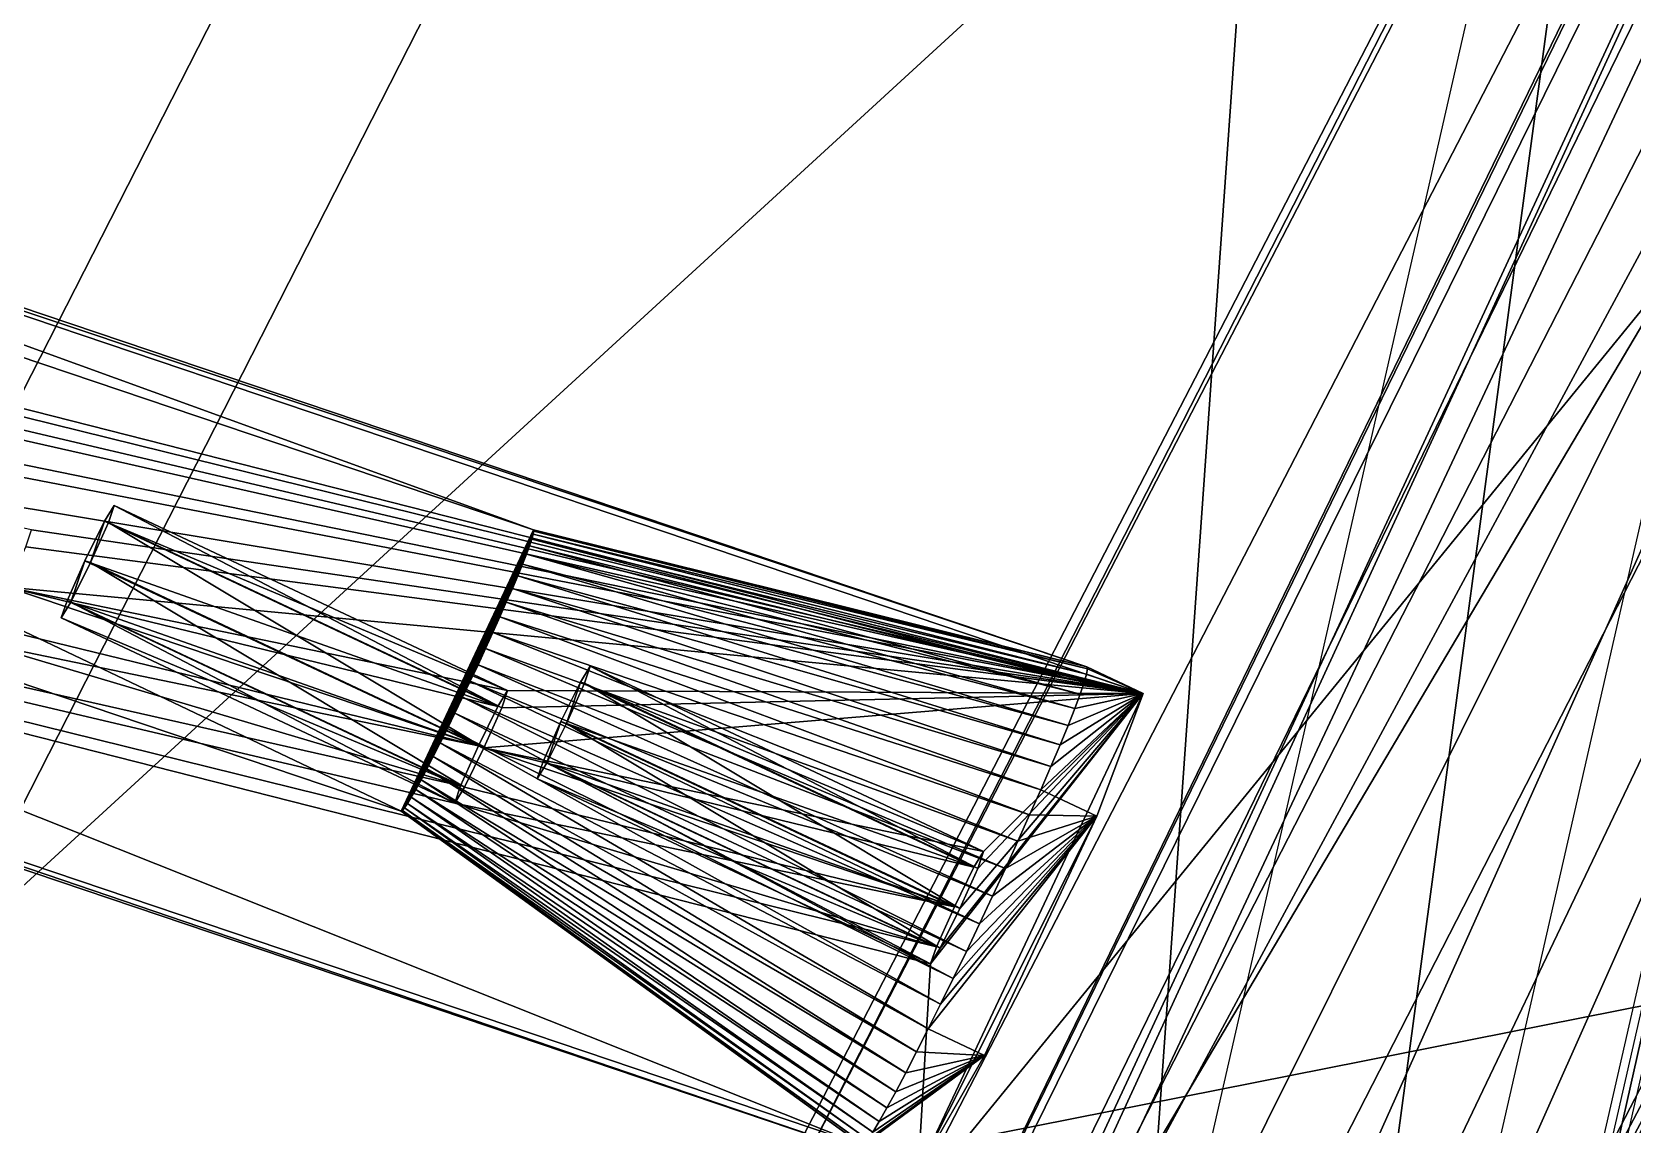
# Model space of a CAD drawing. Header units: millimetres. Extents: x -228 to 228, y -204 to 237.
# Drawn here: x -165.12 to -139.37, y 35.31 to 52.88 of the extents above; entities that cross this region are included whole.
import ezdxf

# ---------------------------------------------------------------- set-up
doc = ezdxf.new("R2010")
doc.units = ezdxf.units.MM
doc.header["$LTSCALE"] = 127.314815
for name, color, linetype in [('1230', 7, 'CONTINUOUS'), ('1397', 7, 'CONTINUOUS'), ('1437', 7, 'CONTINUOUS'), ('15', 7, 'CONTINUOUS'), ('1781', 7, 'CONTINUOUS'), ('1785', 7, 'CONTINUOUS'), ('1786', 7, 'CONTINUOUS'), ('1788', 7, 'CONTINUOUS'), ('1791', 7, 'CONTINUOUS'), ('1792', 7, 'CONTINUOUS'), ('18', 7, 'CONTINUOUS'), ('25', 7, 'CONTINUOUS'), ('331', 7, 'CONTINUOUS'), ('360', 7, 'CONTINUOUS'), ('378', 7, 'CONTINUOUS'), ('436', 7, 'CONTINUOUS'), ('45', 7, 'CONTINUOUS'), ('52', 7, 'CONTINUOUS'), ('55', 7, 'CONTINUOUS'), ('6630', 7, 'CONTINUOUS'), ('6631', 7, 'CONTINUOUS'), ('6634', 7, 'CONTINUOUS'), ('6722', 7, 'CONTINUOUS'), ('6923', 7, 'CONTINUOUS'), ('6924', 7, 'CONTINUOUS'), ('6925', 7, 'CONTINUOUS'), ('6926', 7, 'CONTINUOUS'), ('6927', 7, 'CONTINUOUS'), ('6928', 7, 'CONTINUOUS'), ('6929', 7, 'CONTINUOUS'), ('6930', 7, 'CONTINUOUS'), ('6931', 7, 'CONTINUOUS'), ('6932', 7, 'CONTINUOUS'), ('6945', 7, 'CONTINUOUS'), ('6947', 7, 'CONTINUOUS'), ('6948', 7, 'CONTINUOUS'), ('6950', 7, 'CONTINUOUS')]:
    doc.layers.add(name, color=color, linetype=linetype)

msp = doc.modelspace()

# ---------------------------------------------------------------- linework, layer by layer
at = {"layer": '1230', "color": 5, "linetype": 'Continuous'}
for points in [[(-146.627, 19.996, 1026.722), (-121.292, 70.028, 1027.748), (-120.549, 69.599, 1026.788), (-146.627, 19.996, 1026.722)], [(-159.452, -12.478, 1025.142), (-146.627, 19.996, 1026.722), (-120.549, 69.599, 1026.788), (-159.452, -12.478, 1025.142)], [(-159.452, -12.478, 1025.142), (-120.549, 69.599, 1026.788), (-158.696, -12.728, 1024.603), (-159.452, -12.478, 1025.142)], [(-120.549, 69.599, 1026.788), (-119.461, 68.971, 1026.509), (-158.696, -12.728, 1024.603), (-120.549, 69.599, 1026.788)], [(-119.461, 68.971, 1026.509), (-144.801, 19.216, 1025.732), (-158.696, -12.728, 1024.603), (-119.461, 68.971, 1026.509)]]:
    msp.add_3dface(points, dxfattribs=at)
at = {"layer": '1397', "color": 5, "linetype": 'Continuous'}
for points in [[(-160.292, 12.33, 1028.608), (-129.787, 74.933, 1029.772), (-129.505, 74.77, 1029.13), (-160.292, 12.33, 1028.608)], [(-168.078, -8.29, 1027.757), (-160.292, 12.33, 1028.608), (-129.505, 74.77, 1029.13), (-168.078, -8.29, 1027.757)], [(-168.078, -8.29, 1027.757), (-129.505, 74.77, 1029.13), (-167.777, -8.367, 1027.135), (-168.078, -8.29, 1027.757)], [(-129.505, 74.77, 1029.13), (-128.922, 74.433, 1028.874), (-167.777, -8.367, 1027.135), (-129.505, 74.77, 1029.13)], [(-128.922, 74.433, 1028.874), (-159.38, 11.995, 1027.713), (-167.777, -8.367, 1027.135), (-128.922, 74.433, 1028.874)]]:
    msp.add_3dface(points, dxfattribs=at)
at = {"layer": '1437', "color": 5, "linetype": 'Continuous'}
for points in [[(-119.683, 69.099, 1030.304), (-144.763, 20.147, 1029.44), (-119.004, 68.707, 1029.783), (-119.683, 69.099, 1030.304)], [(-144.763, 20.147, 1029.44), (-118.196, 68.241, 1029.657), (-119.004, 68.707, 1029.783), (-144.763, 20.147, 1029.44)], [(-144.763, 20.147, 1029.44), (-143.28, 19.492, 1028.89), (-118.196, 68.241, 1029.657), (-144.763, 20.147, 1029.44)]]:
    msp.add_3dface(points, dxfattribs=at)
at = {"layer": '15', "color": 5, "linetype": 'Continuous'}
for points in [[(-153.046, 34.485, 1032.773), (-83.571, 48.25, 1037.893), (-131.588, 75.972, 1033.284), (-153.046, 34.485, 1032.773)], [(-93.212, 24.976, 1037.893), (-83.571, 48.25, 1037.893), (-153.046, 34.485, 1032.773), (-93.212, 24.976, 1037.893)]]:
    msp.add_3dface(points, dxfattribs=at)
at = {"layer": '1781', "color": 2, "linetype": 'Continuous'}
msp.add_3dface([(-126.333, 9.123, 5), (-140.998, 10.149, 5), (-130.602, 54.097, 5), (-126.333, 9.123, 5)], dxfattribs=at)
at = {"layer": '1785', "color": 2, "linetype": 'Continuous'}
for points in [[(-149.517, 0, 26), (-129.289, 62.262, 26), (-134.711, 64.871, 26), (-149.517, 0, 26)], [(-143.5, 0, 26), (-129.289, 62.262, 26), (-149.517, 0, 26), (-143.5, 0, 26)]]:
    msp.add_3dface(points, dxfattribs=at)
at = {"layer": '1786', "color": 2, "linetype": 'Continuous'}
for points in [[(-154.156, 0, 25.156), (-138.889, 66.886, 25.156), (-147.855, 0, 18.855), (-154.156, 0, 25.156)], [(-147.855, 0, 18.855), (-138.889, 66.886, 25.156), (-133.212, 64.152, 18.855), (-147.855, 0, 18.855)]]:
    msp.add_3dface(points, dxfattribs=at)
at = {"layer": '1788', "color": 2, "linetype": 'Continuous'}
for points in [[(-147.478, 0, 14.121), (-147.709, 0, 18.527), (-133.081, 64.089, 18.527), (-147.478, 0, 14.121)], [(-147.478, 0, 14.121), (-133.081, 64.089, 18.527), (-132.873, 63.988, 14.121), (-147.478, 0, 14.121)]]:
    msp.add_3dface(points, dxfattribs=at)
at = {"layer": '1791', "color": 2, "linetype": 'Continuous'}
for points in [[(-129.289, 62.262, 26), (-143.5, 0, 26), (-127.311, 61.31, 23.804), (-129.289, 62.262, 26)], [(-143.5, 0, 26), (-141.304, 0, 23.804), (-127.311, 61.31, 23.804), (-143.5, 0, 26)]]:
    msp.add_3dface(points, dxfattribs=at)
at = {"layer": '1792', "color": 2, "linetype": 'Continuous'}
for points in [[(-127.037, 61.178, 18), (-141, 0, 18), (-125.374, 60.377, 11.112), (-127.037, 61.178, 18)], [(-141, 0, 18), (-139.154, 0, 11.112), (-125.374, 60.377, 11.112), (-141, 0, 18)]]:
    msp.add_3dface(points, dxfattribs=at)
at = {"layer": '18', "color": 5, "linetype": 'Continuous'}
msp.add_3dface([(-131.412, 75.871, 1031.295), (-93.212, 24.976, 1035.889), (-152.865, 34.39, 1030.783), (-131.412, 75.871, 1031.295)], dxfattribs=at)
at = {"layer": '25', "color": 5, "linetype": 'Continuous'}
for points in [[(-153.046, 34.485, 1032.773), (-131.588, 75.972, 1033.284), (-152.865, 34.39, 1030.783), (-153.046, 34.485, 1032.773)], [(-131.588, 75.972, 1033.284), (-131.412, 75.871, 1031.295), (-152.865, 34.39, 1030.783), (-131.588, 75.972, 1033.284)]]:
    msp.add_3dface(points, dxfattribs=at)
at = {"layer": '331', "color": 5, "linetype": 'Continuous'}
for points in [[(-128.922, 74.433, 1028.874), (-126.476, 73.021, 1028.903), (-159.38, 11.995, 1027.713), (-128.922, 74.433, 1028.874)], [(-159.38, 11.995, 1027.713), (-126.476, 73.021, 1028.903), (-167.169, -8.569, 1026.864), (-159.38, 11.995, 1027.713)], [(-167.169, -8.569, 1026.864), (-126.476, 73.021, 1028.903), (-163.823, -10.296, 1026.662), (-167.169, -8.569, 1026.864)], [(-126.476, 73.021, 1028.903), (-124.565, 71.918, 1028.934), (-163.823, -10.296, 1026.662), (-126.476, 73.021, 1028.903)], [(-163.823, -10.296, 1026.662), (-124.565, 71.918, 1028.934), (-161.642, -11.401, 1026.38), (-163.823, -10.296, 1026.662)], [(-124.565, 71.918, 1028.934), (-122.24, 70.575, 1028.707), (-161.642, -11.401, 1026.38), (-124.565, 71.918, 1028.934)], [(-161.642, -11.401, 1026.38), (-122.24, 70.575, 1028.707), (-160.305, -12.063, 1025.877), (-161.642, -11.401, 1026.38)], [(-122.24, 70.575, 1028.707), (-121.292, 70.028, 1027.748), (-160.305, -12.063, 1025.877), (-122.24, 70.575, 1028.707)], [(-160.305, -12.063, 1025.877), (-121.292, 70.028, 1027.748), (-146.627, 19.996, 1026.722), (-160.305, -12.063, 1025.877)]]:
    msp.add_3dface(points, dxfattribs=at)
at = {"layer": '360', "color": 5, "linetype": 'Continuous'}
for points in [[(-147.435, 18.692, 1030.461), (-159.266, -12.211, 1028.73), (-120.796, 69.742, 1031.257), (-147.435, 18.692, 1030.461)], [(-120.796, 69.742, 1031.257), (-159.266, -12.211, 1028.73), (-120.194, 69.394, 1030.83), (-120.796, 69.742, 1031.257)], [(-159.266, -12.211, 1028.73), (-158.102, -12.583, 1028.011), (-120.194, 69.394, 1030.83), (-159.266, -12.211, 1028.73)], [(-120.194, 69.394, 1030.83), (-158.102, -12.583, 1028.011), (-144.763, 20.147, 1029.44), (-120.194, 69.394, 1030.83)], [(-119.683, 69.099, 1030.304), (-120.194, 69.394, 1030.83), (-144.763, 20.147, 1029.44), (-119.683, 69.099, 1030.304)]]:
    msp.add_3dface(points, dxfattribs=at)
at = {"layer": '378', "color": 5, "linetype": 'Continuous'}
for points in [[(-118.196, 68.241, 1029.657), (-143.28, 19.492, 1028.89), (-87.469, 50.5, 1032.484), (-118.196, 68.241, 1029.657)], [(-87.469, 50.5, 1032.484), (-143.28, 19.492, 1028.89), (-97.559, 26.141, 1032.484), (-87.469, 50.5, 1032.484)]]:
    msp.add_3dface(points, dxfattribs=at)
at = {"layer": '436', "color": 5, "linetype": 'Continuous'}
for points in [[(-121.502, 70.149, 1031.411), (-148.026, 18.961, 1030.543), (-121.14, 69.94, 1031.392), (-121.502, 70.149, 1031.411)], [(-148.026, 18.961, 1030.543), (-120.796, 69.742, 1031.257), (-121.14, 69.94, 1031.392), (-148.026, 18.961, 1030.543)], [(-148.026, 18.961, 1030.543), (-147.435, 18.692, 1030.461), (-120.796, 69.742, 1031.257), (-148.026, 18.961, 1030.543)]]:
    msp.add_3dface(points, dxfattribs=at)
at = {"layer": '45', "color": 5, "linetype": 'Continuous'}
msp.add_3dface([(-144.801, 19.216, 1025.732), (-119.461, 68.971, 1026.509), (-94.747, 25.387, 1029.672), (-144.801, 19.216, 1025.732)], dxfattribs=at)
at = {"layer": '52', "color": 5, "linetype": 'Continuous'}
for points in [[(-151.093, 33.866, 1029.97), (-129.849, 74.968, 1030.472), (-160.292, 12.33, 1028.608), (-151.093, 33.866, 1029.97)], [(-160.292, 12.33, 1028.608), (-129.849, 74.968, 1030.472), (-129.787, 74.933, 1029.772), (-160.292, 12.33, 1028.608)]]:
    msp.add_3dface(points, dxfattribs=at)
at = {"layer": '55', "color": 5, "linetype": 'Continuous'}
for points in [[(-129.849, 74.968, 1030.472), (-151.093, 33.866, 1029.97), (-121.502, 70.149, 1031.411), (-129.849, 74.968, 1030.472)], [(-121.502, 70.149, 1031.411), (-151.093, 33.866, 1029.97), (-148.026, 18.961, 1030.543), (-121.502, 70.149, 1031.411)]]:
    msp.add_3dface(points, dxfattribs=at)
at = {"layer": '6630', "color": 6, "linetype": 'Continuous'}
for points in [[(-146.238, 84.431, 553.05), (-164.87, 95.188, 79.5), (-190.096, 46.066, 88.542), (-146.238, 84.431, 553.05)], [(-172.881, 32.169, 553.042), (-146.238, 84.431, 553.05), (-190.096, 46.066, 88.542), (-172.881, 32.169, 553.042)], [(-146.238, 84.431, 553.05), (-172.881, 32.169, 553.042), (-127.606, 73.673, 1026.6), (-146.238, 84.431, 553.05)], [(-127.606, 73.673, 1026.6), (-172.881, 32.169, 553.042), (-150.105, 29.785, 1025.993), (-127.606, 73.673, 1026.6)]]:
    msp.add_3dface(points, dxfattribs=at)
at = {"layer": '6631', "color": 6, "linetype": 'Continuous'}
for points in [[(-162.269, 93.686, 79.5), (-170.333, 30.504, 553.04), (-187.545, 44.423, 88.591), (-162.269, 93.686, 79.5)], [(-143.637, 82.929, 553.05), (-170.333, 30.504, 553.04), (-162.269, 93.686, 79.5), (-143.637, 82.929, 553.05)], [(-170.333, 30.504, 553.04), (-143.637, 82.929, 553.05), (-147.493, 28.273, 1025.993), (-170.333, 30.504, 553.04)], [(-147.493, 28.273, 1025.993), (-143.637, 82.929, 553.05), (-125.005, 72.172, 1026.6), (-147.493, 28.273, 1025.993)]]:
    msp.add_3dface(points, dxfattribs=at)
at = {"layer": '6634', "color": 6, "linetype": 'Continuous'}
for points in [[(-190.096, 46.066, 88.542), (-164.87, 95.188, 79.5), (-187.545, 44.423, 88.591), (-190.096, 46.066, 88.542)], [(-164.87, 95.188, 79.5), (-162.269, 93.686, 79.5), (-187.545, 44.423, 88.591), (-164.87, 95.188, 79.5)]]:
    msp.add_3dface(points, dxfattribs=at)
at = {"layer": '6722', "color": 6, "linetype": 'Continuous'}
for points in [[(-127.606, 73.673, 1026.6), (-150.105, 29.785, 1025.993), (-125.005, 72.172, 1026.6), (-127.606, 73.673, 1026.6)], [(-150.105, 29.785, 1025.993), (-147.493, 28.273, 1025.993), (-125.005, 72.172, 1026.6), (-150.105, 29.785, 1025.993)]]:
    msp.add_3dface(points, dxfattribs=at)
at = {"layer": '6923', "color": 191, "linetype": 'Continuous', "true_color": 0xba45ff}
for points in [[(-147.245, 42.248, 1020.702), (-188.087, 52.633, 119.731), (-187.887, 55.974, 92.692), (-147.245, 42.248, 1020.702)], [(-188.18, 52.357, 120.439), (-188.087, 52.633, 119.731), (-147.245, 42.248, 1020.702), (-188.18, 52.357, 120.439)], [(-180.431, 50.048, 294.524), (-188.18, 52.357, 120.439), (-147.245, 42.248, 1020.702), (-180.431, 50.048, 294.524)], [(-180.525, 49.772, 295.232), (-180.431, 50.048, 294.524), (-147.245, 42.248, 1020.702), (-180.525, 49.772, 295.232)], [(-147.245, 42.248, 1020.702), (-172.776, 47.462, 469.317), (-180.525, 49.772, 295.232), (-147.245, 42.248, 1020.702)], [(-150.569, 38.172, 993), (-150.662, 37.897, 993.708), (-191.504, 48.282, 92.737), (-150.569, 38.172, 993)], [(-191.504, 48.282, 92.737), (-150.662, 37.897, 993.708), (-150.862, 34.556, 1020.746), (-191.504, 48.282, 92.737)], [(-158.317, 40.482, 818.915), (-150.569, 38.172, 993), (-191.504, 48.282, 92.737), (-158.317, 40.482, 818.915)], [(-158.224, 40.758, 818.207), (-158.317, 40.482, 818.915), (-191.504, 48.282, 92.737), (-158.224, 40.758, 818.207)], [(-191.504, 48.282, 92.737), (-165.973, 43.067, 644.121), (-158.224, 40.758, 818.207), (-191.504, 48.282, 92.737)], [(-172.87, 47.187, 470.025), (-172.776, 47.462, 469.317), (-147.245, 42.248, 1020.702), (-172.87, 47.187, 470.025)], [(-173.158, 46.543, 470.322), (-172.87, 47.187, 470.025), (-147.245, 42.248, 1020.702), (-173.158, 46.543, 470.322)], [(-165.121, 44.877, 644.111), (-173.158, 46.543, 470.322), (-147.245, 42.248, 1020.702), (-165.121, 44.877, 644.111)], [(-165.215, 44.602, 644.819), (-165.121, 44.877, 644.111), (-147.245, 42.248, 1020.702), (-165.215, 44.602, 644.819)], [(-165.503, 43.957, 645.115), (-165.215, 44.602, 644.819), (-147.245, 42.248, 1020.702), (-165.503, 43.957, 645.115)], [(-165.503, 43.957, 645.115), (-157.936, 41.402, 817.91), (-165.817, 43.322, 644.826), (-165.503, 43.957, 645.115)], [(-157.622, 42.037, 818.199), (-157.936, 41.402, 817.91), (-165.503, 43.957, 645.115), (-157.622, 42.037, 818.199)], [(-157.466, 42.292, 818.904), (-157.622, 42.037, 818.199), (-165.503, 43.957, 645.115), (-157.466, 42.292, 818.904)], [(-157.466, 42.292, 818.904), (-165.503, 43.957, 645.115), (-147.245, 42.248, 1020.702), (-157.466, 42.292, 818.904)], [(-165.817, 43.322, 644.826), (-157.936, 41.402, 817.91), (-165.973, 43.067, 644.121), (-165.817, 43.322, 644.826)], [(-157.936, 41.402, 817.91), (-158.224, 40.758, 818.207), (-165.973, 43.067, 644.121), (-157.936, 41.402, 817.91)], [(-149.811, 39.707, 993.697), (-157.848, 41.372, 819.908), (-147.245, 42.248, 1020.702), (-149.811, 39.707, 993.697)], [(-157.848, 41.372, 819.908), (-157.56, 42.016, 819.612), (-147.245, 42.248, 1020.702), (-157.848, 41.372, 819.908)], [(-157.56, 42.016, 819.612), (-157.466, 42.292, 818.904), (-147.245, 42.248, 1020.702), (-157.56, 42.016, 819.612)], [(-150.662, 37.897, 993.708), (-147.245, 42.248, 1020.702), (-150.862, 34.556, 1020.746), (-150.662, 37.897, 993.708)], [(-150.862, 34.556, 1020.746), (-147.245, 42.248, 1020.702), (-147.988, 40.271, 1024.389), (-150.862, 34.556, 1020.746)], [(-150.662, 37.897, 993.708), (-150.507, 38.151, 994.413), (-147.245, 42.248, 1020.702), (-150.662, 37.897, 993.708)], [(-150.507, 38.151, 994.413), (-150.193, 38.787, 994.702), (-147.245, 42.248, 1020.702), (-150.507, 38.151, 994.413)], [(-150.193, 38.787, 994.702), (-149.905, 39.431, 994.405), (-147.245, 42.248, 1020.702), (-150.193, 38.787, 994.702)], [(-149.905, 39.431, 994.405), (-149.811, 39.707, 993.697), (-147.245, 42.248, 1020.702), (-149.905, 39.431, 994.405)], [(-157.848, 41.372, 819.908), (-150.281, 38.817, 992.704), (-158.162, 40.737, 819.619), (-157.848, 41.372, 819.908)], [(-149.967, 39.452, 992.993), (-150.281, 38.817, 992.704), (-157.848, 41.372, 819.908), (-149.967, 39.452, 992.993)], [(-149.811, 39.707, 993.697), (-149.967, 39.452, 992.993), (-157.848, 41.372, 819.908), (-149.811, 39.707, 993.697)], [(-158.162, 40.737, 819.619), (-150.281, 38.817, 992.704), (-158.317, 40.482, 818.915), (-158.162, 40.737, 819.619)], [(-150.281, 38.817, 992.704), (-150.569, 38.172, 993), (-158.317, 40.482, 818.915), (-150.281, 38.817, 992.704)], [(-149.797, 36.425, 1024.412), (-150.862, 34.556, 1020.746), (-147.988, 40.271, 1024.389), (-149.797, 36.425, 1024.412)]]:
    msp.add_3dface(points, dxfattribs=at)
at = {"layer": '6924', "color": 191, "linetype": 'Continuous', "true_color": 0xba45ff}
for points in [[(-191.504, 48.282, 92.737), (-150.862, 34.556, 1020.746), (-192.408, 48.707, 92.783), (-191.504, 48.282, 92.737)], [(-150.862, 34.556, 1020.746), (-151.766, 34.982, 1020.792), (-192.408, 48.707, 92.783), (-150.862, 34.556, 1020.746)]]:
    msp.add_3dface(points, dxfattribs=at)
at = {"layer": '6925', "color": 191, "linetype": 'Continuous', "true_color": 0xba45ff}
for points in [[(-199.054, 53.819, 101.909), (-159.177, 40.352, 1012.437), (-196.926, 58.344, 101.883), (-199.054, 53.819, 101.909)], [(-196.926, 58.344, 101.883), (-159.177, 40.352, 1012.437), (-157.049, 44.877, 1012.41), (-196.926, 58.344, 101.883)], [(-157.049, 44.877, 1012.41), (-159.177, 40.352, 1012.437), (-159.157, 40.363, 1012.727), (-157.049, 44.877, 1012.41)], [(-157.044, 44.857, 1012.7), (-157.049, 44.877, 1012.41), (-159.157, 40.363, 1012.727), (-157.044, 44.857, 1012.7)], [(-159.123, 40.405, 1013.012), (-157.044, 44.857, 1012.7), (-159.157, 40.363, 1012.727), (-159.123, 40.405, 1013.012)], [(-157.053, 44.808, 1012.987), (-157.044, 44.857, 1012.7), (-159.123, 40.405, 1013.012), (-157.053, 44.808, 1012.987)], [(-159.076, 40.476, 1013.29), (-157.053, 44.808, 1012.987), (-159.123, 40.405, 1013.012), (-159.076, 40.476, 1013.29)], [(-157.076, 44.728, 1013.265), (-157.053, 44.808, 1012.987), (-159.076, 40.476, 1013.29), (-157.076, 44.728, 1013.265)], [(-159.015, 40.577, 1013.556), (-157.076, 44.728, 1013.265), (-159.076, 40.476, 1013.29), (-159.015, 40.577, 1013.556)], [(-157.114, 44.62, 1013.533), (-157.076, 44.728, 1013.265), (-159.015, 40.577, 1013.556), (-157.114, 44.62, 1013.533)], [(-158.942, 40.704, 1013.807), (-157.114, 44.62, 1013.533), (-159.015, 40.577, 1013.556), (-158.942, 40.704, 1013.807)], [(-157.164, 44.485, 1013.785), (-157.114, 44.62, 1013.533), (-158.942, 40.704, 1013.807), (-157.164, 44.485, 1013.785)], [(-158.858, 40.858, 1014.039), (-157.164, 44.485, 1013.785), (-158.942, 40.704, 1013.807), (-158.858, 40.858, 1014.039)], [(-157.228, 44.324, 1014.019), (-157.164, 44.485, 1013.785), (-158.858, 40.858, 1014.039), (-157.228, 44.324, 1014.019)], [(-158.764, 41.035, 1014.249), (-157.228, 44.324, 1014.019), (-158.858, 40.858, 1014.039), (-158.764, 41.035, 1014.249)], [(-157.304, 44.14, 1014.231), (-157.228, 44.324, 1014.019), (-158.764, 41.035, 1014.249), (-157.304, 44.14, 1014.231)], [(-158.661, 41.234, 1014.435), (-157.304, 44.14, 1014.231), (-158.764, 41.035, 1014.249), (-158.661, 41.234, 1014.435)], [(-157.39, 43.936, 1014.419), (-157.304, 44.14, 1014.231), (-158.661, 41.234, 1014.435), (-157.39, 43.936, 1014.419)], [(-158.551, 41.452, 1014.593), (-157.39, 43.936, 1014.419), (-158.661, 41.234, 1014.435), (-158.551, 41.452, 1014.593)], [(-157.487, 43.714, 1014.58), (-157.39, 43.936, 1014.419), (-158.551, 41.452, 1014.593), (-157.487, 43.714, 1014.58)], [(-158.434, 41.685, 1014.722), (-157.487, 43.714, 1014.58), (-158.551, 41.452, 1014.593), (-158.434, 41.685, 1014.722)], [(-157.592, 43.477, 1014.711), (-157.487, 43.714, 1014.58), (-158.434, 41.685, 1014.722), (-157.592, 43.477, 1014.711)], [(-158.314, 41.93, 1014.82), (-157.592, 43.477, 1014.711), (-158.434, 41.685, 1014.722), (-158.314, 41.93, 1014.82)], [(-157.703, 43.228, 1014.812), (-157.592, 43.477, 1014.711), (-158.314, 41.93, 1014.82), (-157.703, 43.228, 1014.812)], [(-158.19, 42.185, 1014.885), (-157.703, 43.228, 1014.812), (-158.314, 41.93, 1014.82), (-158.19, 42.185, 1014.885)], [(-157.821, 42.971, 1014.881), (-157.703, 43.228, 1014.812), (-158.19, 42.185, 1014.885), (-157.821, 42.971, 1014.881)], [(-158.066, 42.446, 1014.917), (-157.821, 42.971, 1014.881), (-158.19, 42.185, 1014.885), (-158.066, 42.446, 1014.917)], [(-157.942, 42.709, 1014.916), (-157.821, 42.971, 1014.881), (-158.066, 42.446, 1014.917), (-157.942, 42.709, 1014.916)]]:
    msp.add_3dface(points, dxfattribs=at)
at = {"layer": '6926', "color": 191, "linetype": 'Continuous', "true_color": 0xba45ff}
for points in [[(-148.149, 42.673, 1020.747), (-187.887, 55.974, 92.692), (-188.791, 56.399, 92.738), (-148.149, 42.673, 1020.747)], [(-147.245, 42.248, 1020.702), (-187.887, 55.974, 92.692), (-148.149, 42.673, 1020.747), (-147.245, 42.248, 1020.702)]]:
    msp.add_3dface(points, dxfattribs=at)
at = {"layer": '6927', "color": 191, "linetype": 'Continuous', "true_color": 0xba45ff}
for points in [[(-156.138, 42.684, 994.019), (-156.232, 42.409, 994.726), (-156.294, 42.43, 993.314), (-156.138, 42.684, 994.019)], [(-156.294, 42.43, 993.314), (-156.52, 41.764, 995.023), (-156.608, 41.794, 993.025), (-156.294, 42.43, 993.314)], [(-156.232, 42.409, 994.726), (-156.52, 41.764, 995.023), (-156.294, 42.43, 993.314), (-156.232, 42.409, 994.726)], [(-156.896, 41.15, 993.321), (-156.608, 41.794, 993.025), (-156.834, 41.129, 994.734), (-156.896, 41.15, 993.321)], [(-156.608, 41.794, 993.025), (-156.52, 41.764, 995.023), (-156.834, 41.129, 994.734), (-156.608, 41.794, 993.025)], [(-156.99, 40.874, 994.029), (-156.896, 41.15, 993.321), (-156.834, 41.129, 994.734), (-156.99, 40.874, 994.029)]]:
    msp.add_3dface(points, dxfattribs=at)
at = {"layer": '6928', "color": 191, "linetype": 'Continuous', "true_color": 0xba45ff}
for points in [[(-150.281, 38.817, 992.704), (-156.608, 41.794, 993.025), (-156.896, 41.15, 993.321), (-150.281, 38.817, 992.704)], [(-156.52, 41.764, 995.023), (-150.507, 38.151, 994.413), (-156.834, 41.129, 994.734), (-156.52, 41.764, 995.023)], [(-150.193, 38.787, 994.702), (-150.507, 38.151, 994.413), (-156.52, 41.764, 995.023), (-150.193, 38.787, 994.702)], [(-150.569, 38.172, 993), (-156.896, 41.15, 993.321), (-156.99, 40.874, 994.029), (-150.569, 38.172, 993)], [(-150.662, 37.897, 993.708), (-156.99, 40.874, 994.029), (-156.834, 41.129, 994.734), (-150.662, 37.897, 993.708)], [(-150.569, 38.172, 993), (-150.281, 38.817, 992.704), (-156.896, 41.15, 993.321), (-150.569, 38.172, 993)], [(-150.507, 38.151, 994.413), (-150.662, 37.897, 993.708), (-156.834, 41.129, 994.734), (-150.507, 38.151, 994.413)], [(-150.662, 37.897, 993.708), (-150.569, 38.172, 993), (-156.99, 40.874, 994.029), (-150.662, 37.897, 993.708)]]:
    msp.add_3dface(points, dxfattribs=at)
at = {"layer": '6929', "color": 191, "linetype": 'Continuous', "true_color": 0xba45ff}
for points in [[(-149.811, 39.707, 993.697), (-156.138, 42.684, 994.019), (-156.294, 42.43, 993.314), (-149.811, 39.707, 993.697)], [(-149.905, 39.431, 994.405), (-156.232, 42.409, 994.726), (-156.138, 42.684, 994.019), (-149.905, 39.431, 994.405)], [(-149.811, 39.707, 993.697), (-149.905, 39.431, 994.405), (-156.138, 42.684, 994.019), (-149.811, 39.707, 993.697)], [(-149.967, 39.452, 992.993), (-156.294, 42.43, 993.314), (-156.608, 41.794, 993.025), (-149.967, 39.452, 992.993)], [(-150.193, 38.787, 994.702), (-156.52, 41.764, 995.023), (-156.232, 42.409, 994.726), (-150.193, 38.787, 994.702)], [(-149.967, 39.452, 992.993), (-149.811, 39.707, 993.697), (-156.294, 42.43, 993.314), (-149.967, 39.452, 992.993)], [(-149.905, 39.431, 994.405), (-150.193, 38.787, 994.702), (-156.232, 42.409, 994.726), (-149.905, 39.431, 994.405)], [(-150.281, 38.817, 992.704), (-149.967, 39.452, 992.993), (-156.608, 41.794, 993.025), (-150.281, 38.817, 992.704)]]:
    msp.add_3dface(points, dxfattribs=at)
at = {"layer": '6930', "color": 191, "linetype": 'Continuous', "true_color": 0xba45ff}
for points in [[(-163.793, 45.269, 819.225), (-163.887, 44.994, 819.933), (-163.949, 45.015, 818.52), (-163.793, 45.269, 819.225)], [(-163.949, 45.015, 818.52), (-164.175, 44.35, 820.229), (-164.263, 44.379, 818.232), (-163.949, 45.015, 818.52)], [(-163.887, 44.994, 819.933), (-164.175, 44.35, 820.229), (-163.949, 45.015, 818.52), (-163.887, 44.994, 819.933)], [(-164.551, 43.735, 818.528), (-164.263, 44.379, 818.232), (-164.489, 43.714, 819.94), (-164.551, 43.735, 818.528)], [(-164.263, 44.379, 818.232), (-164.175, 44.35, 820.229), (-164.489, 43.714, 819.94), (-164.263, 44.379, 818.232)], [(-164.645, 43.46, 819.236), (-164.551, 43.735, 818.528), (-164.489, 43.714, 819.94), (-164.645, 43.46, 819.236)]]:
    msp.add_3dface(points, dxfattribs=at)
at = {"layer": '6931', "color": 191, "linetype": 'Continuous', "true_color": 0xba45ff}
for points in [[(-157.936, 41.402, 817.91), (-164.263, 44.379, 818.232), (-164.551, 43.735, 818.528), (-157.936, 41.402, 817.91)], [(-164.175, 44.35, 820.229), (-158.162, 40.737, 819.619), (-164.489, 43.714, 819.94), (-164.175, 44.35, 820.229)], [(-157.848, 41.372, 819.908), (-158.162, 40.737, 819.619), (-164.175, 44.35, 820.229), (-157.848, 41.372, 819.908)], [(-158.224, 40.758, 818.207), (-164.551, 43.735, 818.528), (-164.645, 43.46, 819.236), (-158.224, 40.758, 818.207)], [(-158.317, 40.482, 818.915), (-164.645, 43.46, 819.236), (-164.489, 43.714, 819.94), (-158.317, 40.482, 818.915)], [(-158.224, 40.758, 818.207), (-157.936, 41.402, 817.91), (-164.551, 43.735, 818.528), (-158.224, 40.758, 818.207)], [(-158.162, 40.737, 819.619), (-158.317, 40.482, 818.915), (-164.489, 43.714, 819.94), (-158.162, 40.737, 819.619)], [(-158.317, 40.482, 818.915), (-158.224, 40.758, 818.207), (-164.645, 43.46, 819.236), (-158.317, 40.482, 818.915)]]:
    msp.add_3dface(points, dxfattribs=at)
at = {"layer": '6932', "color": 191, "linetype": 'Continuous', "true_color": 0xba45ff}
for points in [[(-157.466, 42.292, 818.904), (-163.793, 45.269, 819.225), (-163.949, 45.015, 818.52), (-157.466, 42.292, 818.904)], [(-157.56, 42.016, 819.612), (-163.887, 44.994, 819.933), (-163.793, 45.269, 819.225), (-157.56, 42.016, 819.612)], [(-157.466, 42.292, 818.904), (-157.56, 42.016, 819.612), (-163.793, 45.269, 819.225), (-157.466, 42.292, 818.904)], [(-157.622, 42.037, 818.199), (-163.949, 45.015, 818.52), (-164.263, 44.379, 818.232), (-157.622, 42.037, 818.199)], [(-157.848, 41.372, 819.908), (-164.175, 44.35, 820.229), (-163.887, 44.994, 819.933), (-157.848, 41.372, 819.908)], [(-157.622, 42.037, 818.199), (-157.466, 42.292, 818.904), (-163.949, 45.015, 818.52), (-157.622, 42.037, 818.199)], [(-157.56, 42.016, 819.612), (-157.848, 41.372, 819.908), (-163.887, 44.994, 819.933), (-157.56, 42.016, 819.612)], [(-157.936, 41.402, 817.91), (-157.622, 42.037, 818.199), (-164.263, 44.379, 818.232), (-157.936, 41.402, 817.91)]]:
    msp.add_3dface(points, dxfattribs=at)
at = {"layer": '6945', "color": 191, "linetype": 'Continuous', "true_color": 0xba45ff}
for points in [[(-148.194, 42.42, 1022.201), (-147.245, 42.248, 1020.702), (-148.155, 42.555, 1021.727), (-148.194, 42.42, 1022.201)], [(-148.155, 42.555, 1021.727), (-147.245, 42.248, 1020.702), (-148.139, 42.64, 1021.24), (-148.155, 42.555, 1021.727)], [(-147.245, 42.248, 1020.702), (-148.149, 42.673, 1020.747), (-148.139, 42.64, 1021.24), (-147.245, 42.248, 1020.702)], [(-147.988, 40.271, 1024.389), (-147.245, 42.248, 1020.702), (-148.892, 40.696, 1024.435), (-147.988, 40.271, 1024.389)], [(-148.892, 40.696, 1024.435), (-147.245, 42.248, 1020.702), (-148.728, 41.074, 1024.162), (-148.892, 40.696, 1024.435)], [(-148.728, 41.074, 1024.162), (-147.245, 42.248, 1020.702), (-148.581, 41.421, 1023.842), (-148.728, 41.074, 1024.162)], [(-148.581, 41.421, 1023.842), (-147.245, 42.248, 1020.702), (-148.452, 41.733, 1023.482), (-148.581, 41.421, 1023.842)], [(-148.452, 41.733, 1023.482), (-147.245, 42.248, 1020.702), (-148.344, 42.006, 1023.084), (-148.452, 41.733, 1023.482)], [(-148.344, 42.006, 1023.084), (-147.245, 42.248, 1020.702), (-148.258, 42.236, 1022.655), (-148.344, 42.006, 1023.084)], [(-148.258, 42.236, 1022.655), (-147.245, 42.248, 1020.702), (-148.194, 42.42, 1022.201), (-148.258, 42.236, 1022.655)], [(-149.07, 40.293, 1024.659), (-147.988, 40.271, 1024.389), (-148.892, 40.696, 1024.435), (-149.07, 40.293, 1024.659)], [(-149.797, 36.425, 1024.412), (-147.988, 40.271, 1024.389), (-150.701, 36.85, 1024.458), (-149.797, 36.425, 1024.412)], [(-150.701, 36.85, 1024.458), (-147.988, 40.271, 1024.389), (-150.503, 37.247, 1024.677), (-150.701, 36.85, 1024.458)], [(-150.503, 37.247, 1024.677), (-147.988, 40.271, 1024.389), (-150.298, 37.664, 1024.843), (-150.503, 37.247, 1024.677)], [(-150.298, 37.664, 1024.843), (-147.988, 40.271, 1024.389), (-150.088, 38.098, 1024.955), (-150.298, 37.664, 1024.843)], [(-150.088, 38.098, 1024.955), (-147.988, 40.271, 1024.389), (-149.877, 38.541, 1025.009), (-150.088, 38.098, 1024.955)], [(-149.877, 38.541, 1025.009), (-147.988, 40.271, 1024.389), (-149.667, 38.988, 1025.007), (-149.877, 38.541, 1025.009)], [(-149.667, 38.988, 1025.007), (-147.988, 40.271, 1024.389), (-149.46, 39.433, 1024.947), (-149.667, 38.988, 1025.007)], [(-149.46, 39.433, 1024.947), (-147.988, 40.271, 1024.389), (-149.261, 39.87, 1024.83), (-149.46, 39.433, 1024.947)], [(-149.261, 39.87, 1024.83), (-147.988, 40.271, 1024.389), (-149.07, 40.293, 1024.659), (-149.261, 39.87, 1024.83)], [(-150.888, 36.481, 1024.188), (-149.797, 36.425, 1024.412), (-150.701, 36.85, 1024.458), (-150.888, 36.481, 1024.188)], [(-150.862, 34.556, 1020.746), (-149.797, 36.425, 1024.412), (-151.766, 34.982, 1020.792), (-150.862, 34.556, 1020.746)], [(-151.766, 34.982, 1020.792), (-149.797, 36.425, 1024.412), (-151.732, 35, 1021.285), (-151.766, 34.982, 1020.792)], [(-151.732, 35, 1021.285), (-149.797, 36.425, 1024.412), (-151.674, 35.071, 1021.771), (-151.732, 35, 1021.285)], [(-151.674, 35.071, 1021.771), (-149.797, 36.425, 1024.412), (-151.593, 35.192, 1022.243), (-151.674, 35.071, 1021.771)], [(-151.593, 35.192, 1022.243), (-149.797, 36.425, 1024.412), (-151.49, 35.362, 1022.695), (-151.593, 35.192, 1022.243)], [(-151.49, 35.362, 1022.695), (-149.797, 36.425, 1024.412), (-151.366, 35.58, 1023.121), (-151.49, 35.362, 1022.695)], [(-151.366, 35.58, 1023.121), (-149.797, 36.425, 1024.412), (-151.223, 35.841, 1023.516), (-151.366, 35.58, 1023.121)], [(-151.223, 35.841, 1023.516), (-149.797, 36.425, 1024.412), (-151.063, 36.143, 1023.873), (-151.223, 35.841, 1023.516)], [(-151.063, 36.143, 1023.873), (-149.797, 36.425, 1024.412), (-150.888, 36.481, 1024.188), (-151.063, 36.143, 1023.873)]]:
    msp.add_3dface(points, dxfattribs=at)
at = {"layer": '6947', "color": 191, "linetype": 'Continuous', "true_color": 0xba45ff}
for points in [[(-192.408, 48.707, 92.783), (-151.766, 34.982, 1020.792), (-199.054, 53.819, 101.909), (-192.408, 48.707, 92.783)], [(-151.766, 34.982, 1020.792), (-159.177, 40.352, 1012.437), (-199.054, 53.819, 101.909), (-151.766, 34.982, 1020.792)]]:
    msp.add_3dface(points, dxfattribs=at)
at = {"layer": '6948', "color": 191, "linetype": 'Continuous', "true_color": 0xba45ff}
for points in [[(-196.926, 58.344, 101.883), (-157.049, 44.877, 1012.41), (-188.791, 56.399, 92.738), (-196.926, 58.344, 101.883)], [(-157.049, 44.877, 1012.41), (-148.149, 42.673, 1020.747), (-188.791, 56.399, 92.738), (-157.049, 44.877, 1012.41)]]:
    msp.add_3dface(points, dxfattribs=at)
at = {"layer": '6950', "color": 191, "linetype": 'Continuous', "true_color": 0xba45ff}
for points in [[(-157.053, 44.808, 1012.987), (-157.076, 44.728, 1013.265), (-148.155, 42.555, 1021.727), (-157.053, 44.808, 1012.987)], [(-157.044, 44.857, 1012.7), (-157.053, 44.808, 1012.987), (-148.139, 42.64, 1021.24), (-157.044, 44.857, 1012.7)], [(-157.053, 44.808, 1012.987), (-148.155, 42.555, 1021.727), (-148.139, 42.64, 1021.24), (-157.053, 44.808, 1012.987)], [(-157.049, 44.877, 1012.41), (-157.044, 44.857, 1012.7), (-148.149, 42.673, 1020.747), (-157.049, 44.877, 1012.41)], [(-148.149, 42.673, 1020.747), (-157.044, 44.857, 1012.7), (-148.139, 42.64, 1021.24), (-148.149, 42.673, 1020.747)], [(-157.114, 44.62, 1013.533), (-157.164, 44.485, 1013.785), (-148.258, 42.236, 1022.655), (-157.114, 44.62, 1013.533)], [(-157.076, 44.728, 1013.265), (-157.114, 44.62, 1013.533), (-148.194, 42.42, 1022.201), (-157.076, 44.728, 1013.265)], [(-157.114, 44.62, 1013.533), (-148.258, 42.236, 1022.655), (-148.194, 42.42, 1022.201), (-157.114, 44.62, 1013.533)], [(-157.076, 44.728, 1013.265), (-148.194, 42.42, 1022.201), (-148.155, 42.555, 1021.727), (-157.076, 44.728, 1013.265)], [(-157.228, 44.324, 1014.019), (-157.304, 44.14, 1014.231), (-148.452, 41.733, 1023.482), (-157.228, 44.324, 1014.019)], [(-157.164, 44.485, 1013.785), (-157.228, 44.324, 1014.019), (-148.344, 42.006, 1023.084), (-157.164, 44.485, 1013.785)], [(-157.228, 44.324, 1014.019), (-148.452, 41.733, 1023.482), (-148.344, 42.006, 1023.084), (-157.228, 44.324, 1014.019)], [(-157.164, 44.485, 1013.785), (-148.344, 42.006, 1023.084), (-148.258, 42.236, 1022.655), (-157.164, 44.485, 1013.785)], [(-157.304, 44.14, 1014.231), (-157.39, 43.936, 1014.419), (-148.581, 41.421, 1023.842), (-157.304, 44.14, 1014.231)], [(-157.304, 44.14, 1014.231), (-148.581, 41.421, 1023.842), (-148.452, 41.733, 1023.482), (-157.304, 44.14, 1014.231)], [(-157.39, 43.936, 1014.419), (-157.487, 43.714, 1014.58), (-148.728, 41.074, 1024.162), (-157.39, 43.936, 1014.419)], [(-157.39, 43.936, 1014.419), (-148.728, 41.074, 1024.162), (-148.581, 41.421, 1023.842), (-157.39, 43.936, 1014.419)], [(-157.487, 43.714, 1014.58), (-157.592, 43.477, 1014.711), (-148.892, 40.696, 1024.435), (-157.487, 43.714, 1014.58)], [(-157.487, 43.714, 1014.58), (-148.892, 40.696, 1024.435), (-148.728, 41.074, 1024.162), (-157.487, 43.714, 1014.58)], [(-157.592, 43.477, 1014.711), (-157.703, 43.228, 1014.812), (-149.07, 40.293, 1024.659), (-157.592, 43.477, 1014.711)], [(-157.592, 43.477, 1014.711), (-149.07, 40.293, 1024.659), (-148.892, 40.696, 1024.435), (-157.592, 43.477, 1014.711)], [(-157.703, 43.228, 1014.812), (-157.821, 42.971, 1014.881), (-149.261, 39.87, 1024.83), (-157.703, 43.228, 1014.812)], [(-157.703, 43.228, 1014.812), (-149.261, 39.87, 1024.83), (-149.07, 40.293, 1024.659), (-157.703, 43.228, 1014.812)], [(-157.821, 42.971, 1014.881), (-157.942, 42.709, 1014.916), (-149.46, 39.433, 1024.947), (-157.821, 42.971, 1014.881)], [(-157.821, 42.971, 1014.881), (-149.46, 39.433, 1024.947), (-149.261, 39.87, 1024.83), (-157.821, 42.971, 1014.881)], [(-157.942, 42.709, 1014.916), (-158.066, 42.446, 1014.917), (-149.667, 38.988, 1025.007), (-157.942, 42.709, 1014.916)], [(-157.942, 42.709, 1014.916), (-149.667, 38.988, 1025.007), (-149.46, 39.433, 1024.947), (-157.942, 42.709, 1014.916)], [(-158.066, 42.446, 1014.917), (-158.19, 42.185, 1014.885), (-149.877, 38.541, 1025.009), (-158.066, 42.446, 1014.917)], [(-158.066, 42.446, 1014.917), (-149.877, 38.541, 1025.009), (-149.667, 38.988, 1025.007), (-158.066, 42.446, 1014.917)], [(-158.19, 42.185, 1014.885), (-158.314, 41.93, 1014.82), (-150.088, 38.098, 1024.955), (-158.19, 42.185, 1014.885)], [(-158.19, 42.185, 1014.885), (-150.088, 38.098, 1024.955), (-149.877, 38.541, 1025.009), (-158.19, 42.185, 1014.885)], [(-158.314, 41.93, 1014.82), (-158.434, 41.685, 1014.722), (-150.298, 37.664, 1024.843), (-158.314, 41.93, 1014.82)], [(-158.314, 41.93, 1014.82), (-150.298, 37.664, 1024.843), (-150.088, 38.098, 1024.955), (-158.314, 41.93, 1014.82)], [(-158.434, 41.685, 1014.722), (-158.551, 41.452, 1014.593), (-150.503, 37.247, 1024.677), (-158.434, 41.685, 1014.722)], [(-158.434, 41.685, 1014.722), (-150.503, 37.247, 1024.677), (-150.298, 37.664, 1024.843), (-158.434, 41.685, 1014.722)], [(-158.661, 41.234, 1014.435), (-158.764, 41.035, 1014.249), (-150.888, 36.481, 1024.188), (-158.661, 41.234, 1014.435)], [(-158.551, 41.452, 1014.593), (-158.661, 41.234, 1014.435), (-150.701, 36.85, 1024.458), (-158.551, 41.452, 1014.593)], [(-158.661, 41.234, 1014.435), (-150.888, 36.481, 1024.188), (-150.701, 36.85, 1024.458), (-158.661, 41.234, 1014.435)], [(-158.551, 41.452, 1014.593), (-150.701, 36.85, 1024.458), (-150.503, 37.247, 1024.677), (-158.551, 41.452, 1014.593)], [(-158.764, 41.035, 1014.249), (-158.858, 40.858, 1014.039), (-151.063, 36.143, 1023.873), (-158.764, 41.035, 1014.249)], [(-158.764, 41.035, 1014.249), (-151.063, 36.143, 1023.873), (-150.888, 36.481, 1024.188), (-158.764, 41.035, 1014.249)], [(-158.942, 40.704, 1013.807), (-159.015, 40.577, 1013.556), (-151.366, 35.58, 1023.121), (-158.942, 40.704, 1013.807)], [(-158.858, 40.858, 1014.039), (-158.942, 40.704, 1013.807), (-151.223, 35.841, 1023.516), (-158.858, 40.858, 1014.039)], [(-158.942, 40.704, 1013.807), (-151.366, 35.58, 1023.121), (-151.223, 35.841, 1023.516), (-158.942, 40.704, 1013.807)], [(-158.858, 40.858, 1014.039), (-151.223, 35.841, 1023.516), (-151.063, 36.143, 1023.873), (-158.858, 40.858, 1014.039)], [(-159.076, 40.476, 1013.29), (-159.123, 40.405, 1013.012), (-151.593, 35.192, 1022.243), (-159.076, 40.476, 1013.29)], [(-159.015, 40.577, 1013.556), (-159.076, 40.476, 1013.29), (-151.49, 35.362, 1022.695), (-159.015, 40.577, 1013.556)], [(-159.076, 40.476, 1013.29), (-151.593, 35.192, 1022.243), (-151.49, 35.362, 1022.695), (-159.076, 40.476, 1013.29)], [(-159.015, 40.577, 1013.556), (-151.49, 35.362, 1022.695), (-151.366, 35.58, 1023.121), (-159.015, 40.577, 1013.556)], [(-159.157, 40.363, 1012.727), (-159.177, 40.352, 1012.437), (-151.732, 35, 1021.285), (-159.157, 40.363, 1012.727)], [(-159.177, 40.352, 1012.437), (-151.766, 34.982, 1020.792), (-151.732, 35, 1021.285), (-159.177, 40.352, 1012.437)], [(-159.123, 40.405, 1013.012), (-159.157, 40.363, 1012.727), (-151.674, 35.071, 1021.771), (-159.123, 40.405, 1013.012)], [(-159.157, 40.363, 1012.727), (-151.732, 35, 1021.285), (-151.674, 35.071, 1021.771), (-159.157, 40.363, 1012.727)], [(-159.123, 40.405, 1013.012), (-151.674, 35.071, 1021.771), (-151.593, 35.192, 1022.243), (-159.123, 40.405, 1013.012)]]:
    msp.add_3dface(points, dxfattribs=at)

doc.saveas('drawing.dxf')
